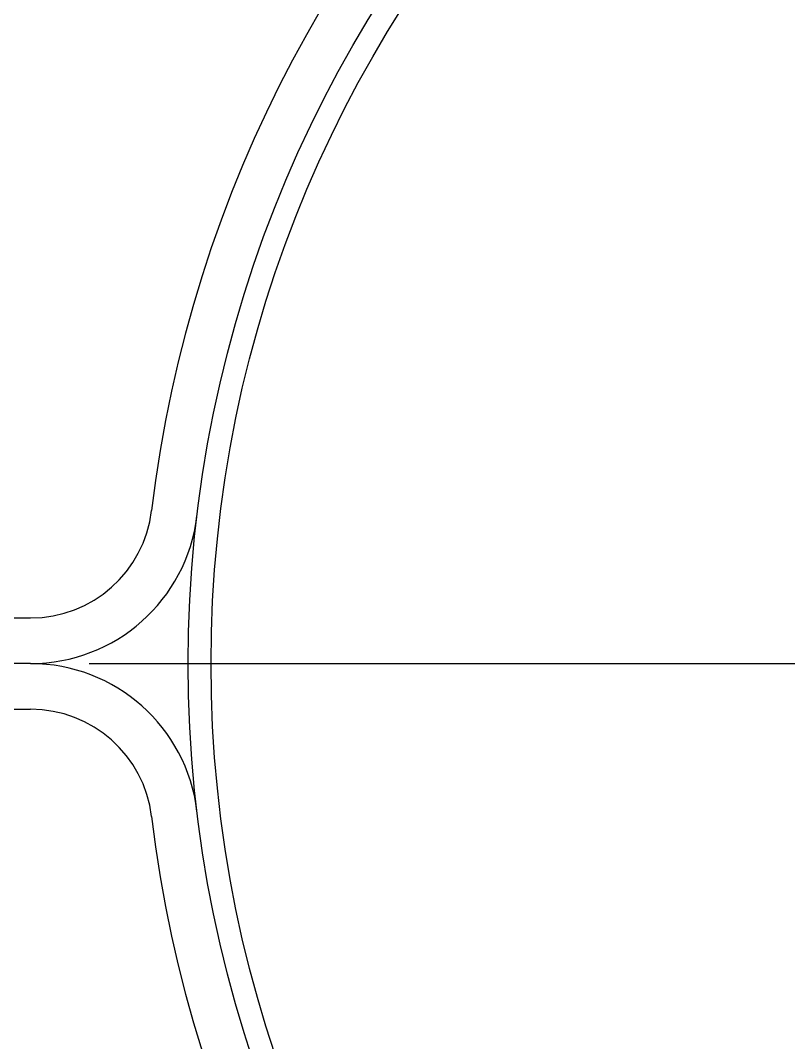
# Model space of a CAD drawing. Extents: x 27938 to 1042331, y -235042 to 1535213.
# Drawn here: x 701427 to 702324, y 751722 to 752916 of the extents above; entities that cross this region are included whole.
import ezdxf

# ---------------------------------------------------------------- set-up
doc = ezdxf.new("R2010")
doc.units = 0
doc.header["$LTSCALE"] = 1000
doc.header["$MEASUREMENT"] = 0
doc.linetypes.add('CENTER', pattern=[50.8, 31.75, -6.35, 6.35, -6.35])

msp = doc.modelspace()

# ---------------------------------------------------------------- linework, layer by layer
at = {"linetype": 'Continuous'}
for p, q in [((700711.9, 752218), (701438.5, 752218)), ((701438.5, 752164.6), (700711.9, 752164.6)), ((700711.9, 752111.2), (701438.5, 752111.2))]:
    msp.add_line(p, q, dxfattribs=at)
at = {"color": 0, "linetype": 'CENTER'}
msp.add_line((701506.9, 752164.6), (704641.5, 752164.6), dxfattribs=at)
at = {"linetype": 'Continuous'}
for radius in [1451.6, 1424.9]:
    msp.add_circle((703074.2, 752164.6), radius, dxfattribs=at)
for centre, radius, start, end in [((703074.2, 752164.6), 1505, 6.8242, 173.1758), ((701438.5, 752360.4), 142.4, 270, 353.1758), ((701438.5, 752360.4), 195.7, 270, 353.1758), ((701438.5, 751968.9), 195.7, 6.8242, 90), ((701438.5, 751968.9), 142.4, 6.8242, 90), ((703074.2, 752164.6), 1505, 186.8242, 353.1758)]:
    msp.add_arc(centre, radius, start, end, dxfattribs=at)

doc.saveas('drawing.dxf')
